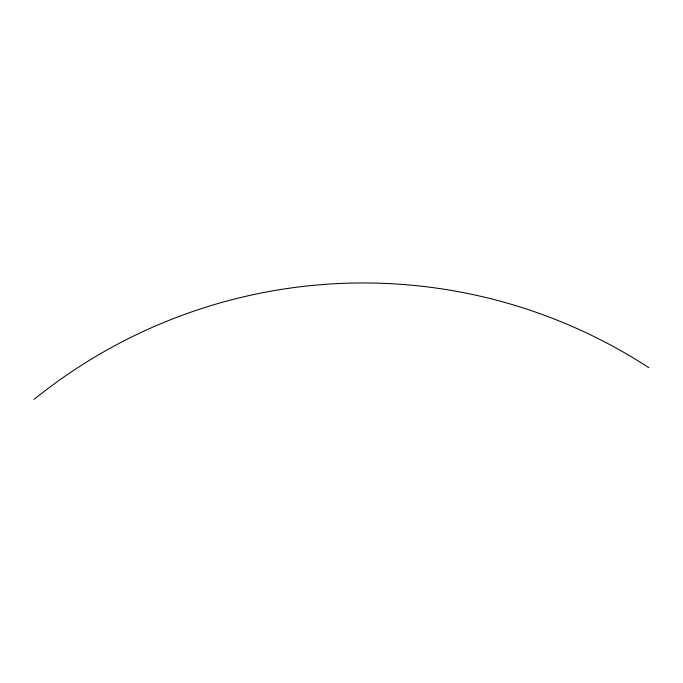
<?xml version="1.0" encoding="UTF-8"?>
<svg xmlns="http://www.w3.org/2000/svg" width="683" height="683" viewBox="0 0 683 683"><rect width="100%" height="100%" fill="white"/><g stroke="black" fill="none" stroke-linecap="round" stroke-linejoin="round"><path stroke-width="1.02" d="M34.15 399.35A523.588 523.588 0 0 1 648.85 367.685"/></g></svg>
